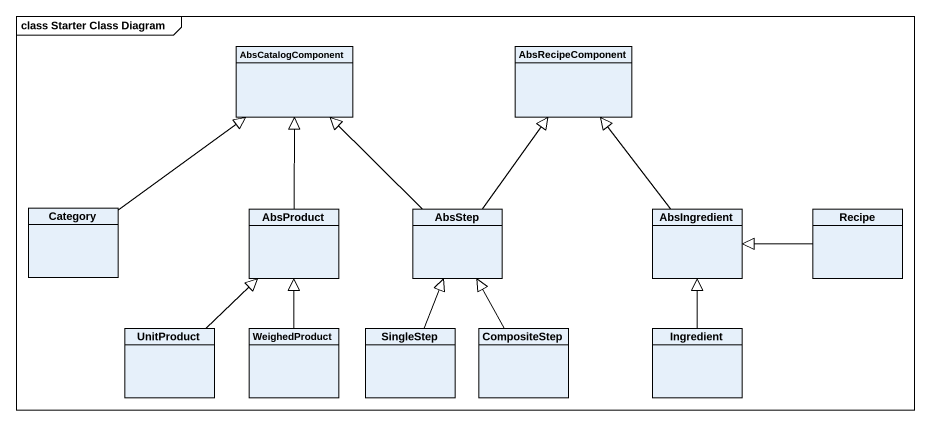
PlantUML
@startuml
mainframe class Starter Class Diagram
hide circle
hide empty members
class AbsCatalogComponent
class AbsRecipeComponent
class Category
class AbsProduct
class AbsStep
class AbsIngredient
class Recipe
class UnitProduct
class WeighedProduct
class SingleStep
class CompositeStep
class Ingredient
Category -up-|> AbsCatalogComponent
AbsProduct -up-|> AbsCatalogComponent
AbsStep -up-|> AbsCatalogComponent
AbsStep -up-|> AbsRecipeComponent
AbsIngredient -up-|> AbsRecipeComponent
Recipe -left-|> AbsIngredient
UnitProduct -up-|> AbsProduct
WeighedProduct -up-|> AbsProduct
SingleStep -up-|> AbsStep
CompositeStep -up-|> AbsStep
Ingredient -up-|> AbsIngredient
@enduml
